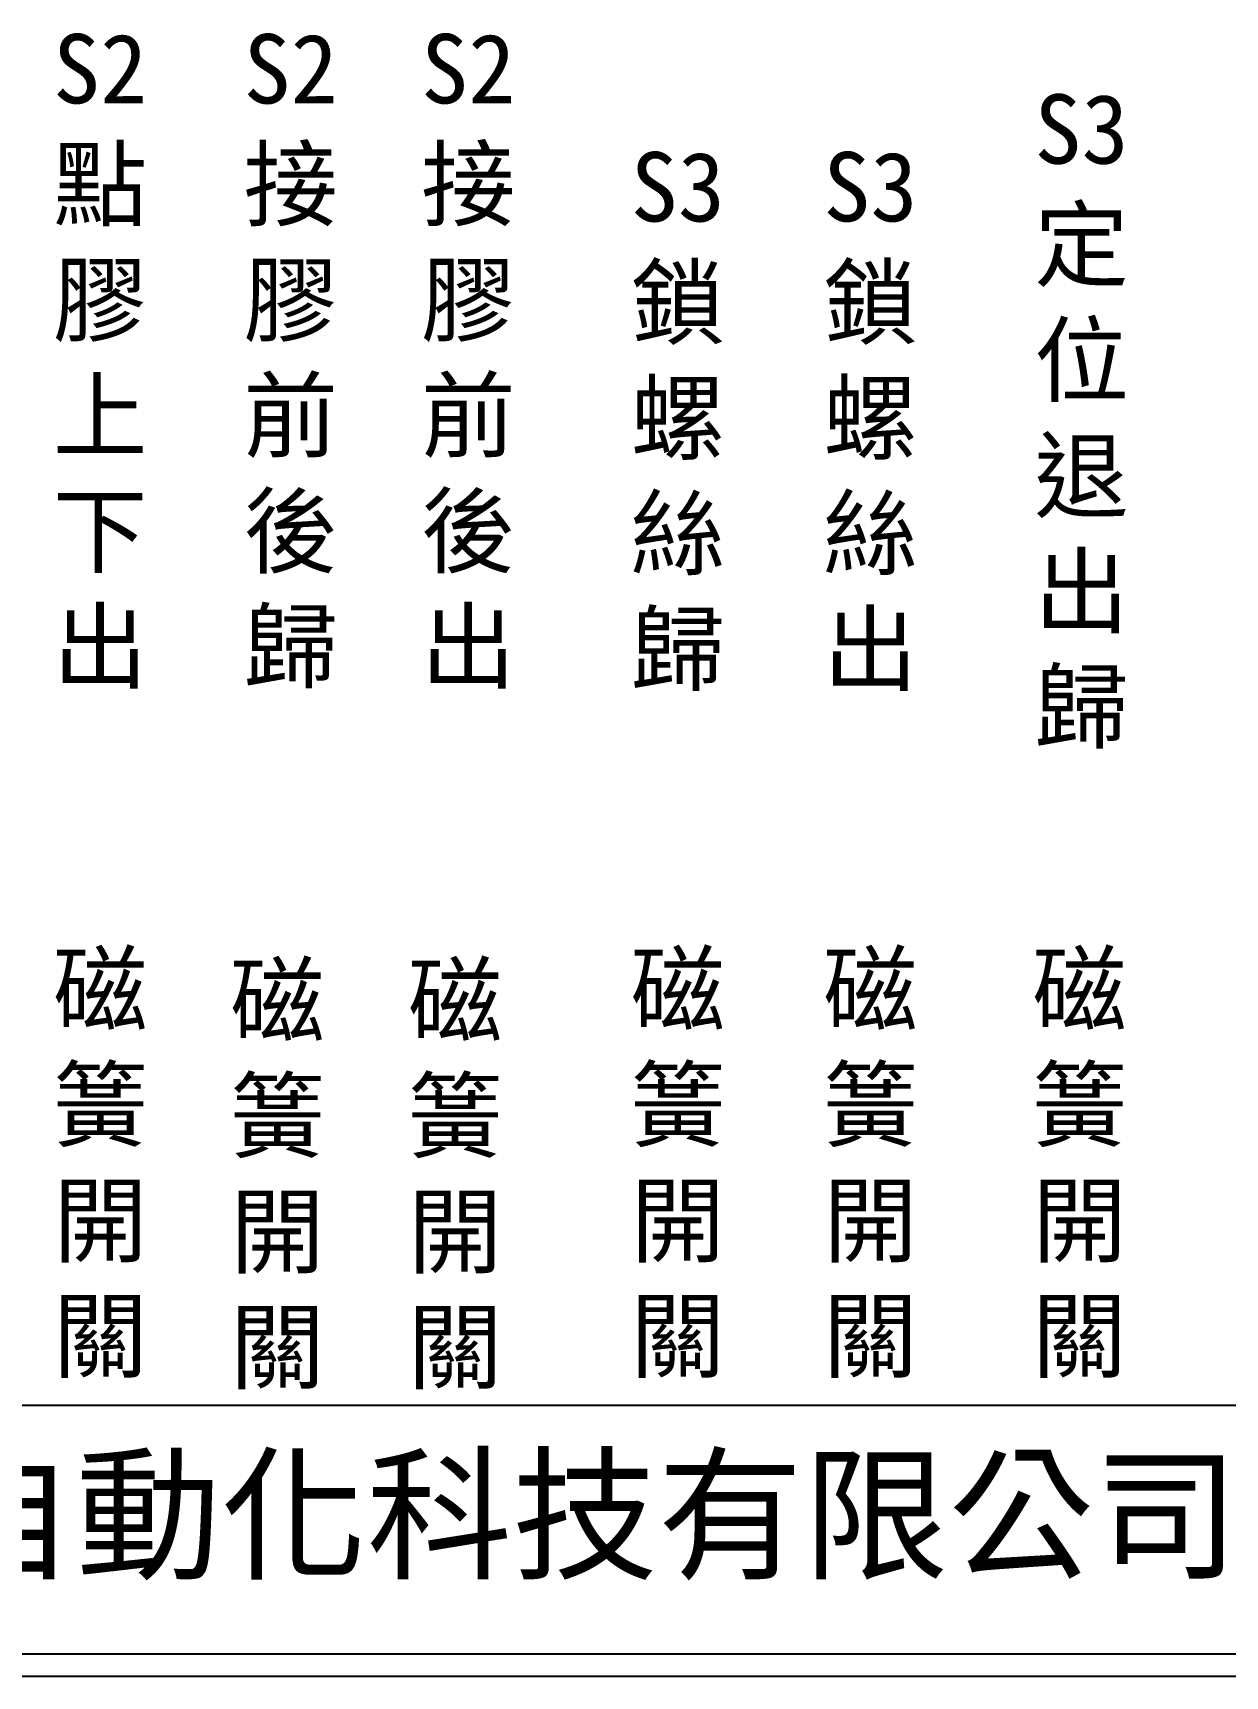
# Model space of a CAD drawing. Extents: x 325 to 612, y 3 to 207.
# Drawn here: x 386.1 to 453.1, y 3 to 95.4 of the extents above; entities that cross this region are included whole.
import ezdxf

# ---------------------------------------------------------------- set-up
doc = ezdxf.new("R2010")
doc.units = 0
doc.layers.add('圖框層', color=7, linetype='CONTINUOUS')
doc.layers.add('標尺寸層', color=3, linetype='CONTINUOUS')
doc.styles.add('CNS', font='romanc.shx', dxfattribs={"bigfont": 'chineset.shx'})
doc.styles.add('STSL', font='kaiu.ttf')

msp = doc.modelspace()

# ---------------------------------------------------------------- linework, layer by layer
at = {"layer": '圖框層', "color": 7}
for p, q in [((326.569, 18.25), (611.07, 18.25)), ((326.569, 4.25), (611.07, 4.25)), ((325.319, 3), (612.319, 3))]:
    msp.add_line(p, q, dxfattribs=at)

# ---------------------------------------------------------------- texts
at = {"layer": '圖框層', "color": 4, "style": 'STSL'}
msp.add_text('泓陞自動化科技有限公司', height=6, dxfattribs=at).set_placement((363.923, 9.076))
at = {"layer": '標尺寸層', "color": 7, "char_height": 3.9, "width": 4.96081, "attachment_point": 5, "style": 'CNS'}
for s, insert in [('{\\fDFKai-SB|b0|i0|c136|p65;S2點膠上下出}', (389.846, 76.973)), ('{\\fDFKai-SB|b0|i0|c136|p65;S2接膠前後歸}', (400.567, 76.973)), ('{\\fDFKai-SB|b0|i0|c136|p65;S2接膠前後出}', (410.557, 76.973)), ('{\\fDFKai-SB|b0|i0|c136|p65;S3定位退出 歸}', (445.067, 73.584)), ('{\\fDFKai-SB|b0|i0|c136|p65;S3鎖螺絲 歸}', (422.351, 73.584)), ('{\\fDFKai-SB|b0|i0|c136|p65;S3鎖螺絲出}', (433.188, 73.584)), ('{\\fDFKai-SB|b0|i0|c136|p65;磁簧開關}', (389.856, 31.684)), ('{\\fDFKai-SB|b0|i0|c136|p65;磁簧開關}', (399.819, 31.061)), ('{\\fDFKai-SB|b0|i0|c136|p65;磁簧開關}', (409.819, 31.061)), ('{\\fDFKai-SB|b0|i0|c136|p65;磁簧開關}', (422.351, 31.684)), ('{\\fDFKai-SB|b0|i0|c136|p65;磁簧開關}', (433.188, 31.684)), ('{\\fDFKai-SB|b0|i0|c136|p65;磁簧開關}', (444.955, 31.684))]:
    msp.add_mtext(s, dxfattribs=dict(at, insert=insert))

doc.saveas('drawing.dxf')
